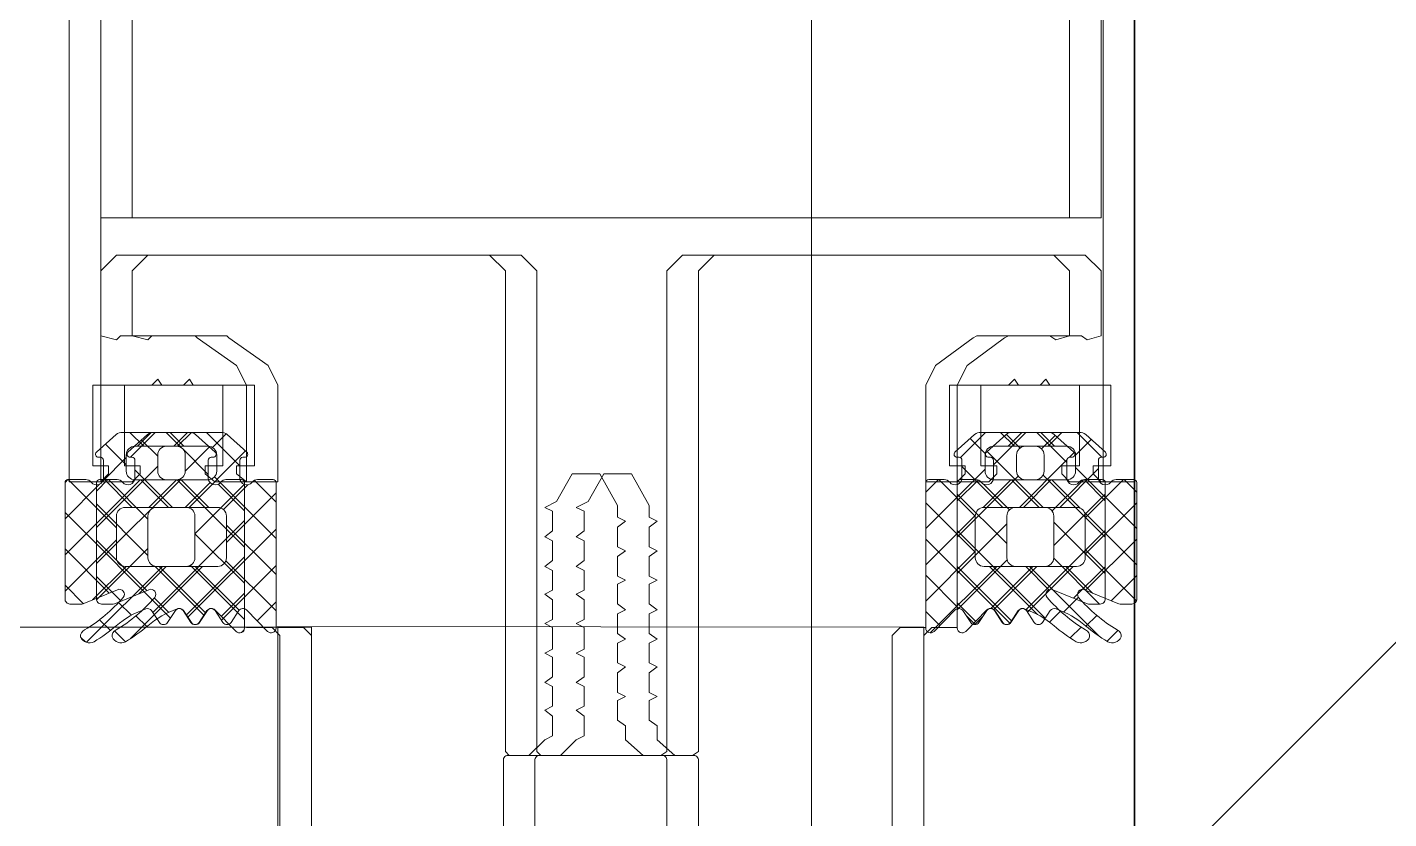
# Model space of a CAD drawing. Header units: millimetres. Extents: x -85420 to 1195317, y -69347 to 470418.
# Drawn here: x 453677.8 to 453762.1, y 58625.4 to 58674.4 of the extents above; entities that cross this region are included whole.
import ezdxf

# ---------------------------------------------------------------- set-up
doc = ezdxf.new("R2010")
doc.units = ezdxf.units.MM
doc.linetypes.add('ГОСТ 2.303 5', pattern=[24, 20, -1.5, 1, -1.5])
doc.linetypes.add('ГОСТ 2.303 6', pattern=[12, 8, -1.5, 1, -1.5])
for name, color, linetype, lineweight in [('!М_Перегородки_АЛЮ+стекло', 4, 'Continuous', 15), ('!ФС_Ригели_балки', 251, 'ГОСТ 2.303 6', 15), ('АР_Колонны', 5, 'Continuous', 35), ('АР_колонны штриховка', 193, 'Continuous', 5), ('Колонны', 7, 'Continuous', 25)]:
    doc.layers.add(name, color=color, linetype=linetype, lineweight=lineweight)

# ---------------------------------------------------------------- blocks, each defined once
blk = doc.blocks.new('*U377')
h = blk.add_hatch()
h.set_pattern_fill('ANSI37', scale=0.5, angle=180)
h.set_pattern_definition([(45, (-322291.2205625913, 48246.16395122223), (-1.122532015133644, 1.122532015133644), []), (135, (-322291.2205625913, 48246.16395122223), (-1.122532015133644, -1.122532015133644), [])])
edge = h.paths.add_edge_path()
edge.add_arc((-55.07269528711537, -78.4386406034372), 0.1828894349415503, 270, 405.0108099441648)
edge.add_line((-55.19467260332643, -78.62153003837007), (-55.07269528711537, -78.62153003837007))
edge.add_arc((-55.19467260332643, -78.80436174933962), 0.182831720197258, 90, 180)
edge.add_line((-55.37750431429598, -79.90176258113421), (-55.37750431429598, -78.80436174933962))
edge.add_arc((-54.95077643461929, -79.90176258113421), 0.4267278803356881, 180, 321.526795787394)
edge.add_arc((-54.28270126242153, -80.43266362824562), 0.4266069692464711, 90, 141.5267957873935)
edge.add_line((-53.3198822374796, -80.00605666184852), (-54.28270126242153, -80.00605666184852))
edge.add_arc((-53.3198822374796, -80.1888883728208), 0.1828317201996183, 0, 90)
edge.add_line((-53.1370505265077, -89.18657009022323), (-53.13705052650769, -80.1888883728208))
edge.add_arc((-53.44187523589652, -89.18671306197325), 0.3048247429178001, 359.9731265969879, 360.0268734030121)
edge.add_arc((-53.44187523589652, -89.18671306197325), 0.3048247429178001, 225.0039012121271, 359.9731265969879)
edge.add_line((-54.96600325190182, -88.07074546193373), (-53.65740420203719, -89.40227138041455))
edge.add_arc((-55.1815220418443, -88.28632577963711), 0.304833105484567, 45.00817742587708, 145.6532697416491)
edge.add_line((-55.92087374674146, -88.84590574558364), (-55.43320396228242, -88.11433905595197))
edge.add_arc((-56.17252804973896, -88.6739624983456), 0.3047857747466517, 214.3429114786379, 325.6570885247439)
edge.add_line((-56.91191415017239, -88.1143390559664), (-56.42418235272631, -88.84590574559849))
edge.add_arc((-57.16356845316481, -88.2862823032046), 0.3047857747425472, 34.34291147582213, 145.6570885241808)
edge.add_line((-57.90289254061673, -88.84590574559877), (-57.41522275615723, -88.11433905596641))
edge.add_arc((-58.15454684360887, -88.67396249836743), 0.3047857747384423, 214.3429114747217, 325.6570885252139)
edge.add_line((-58.89387093106065, -88.11433905596621), (-58.4062011466012, -88.84590574559849))
edge.add_arc((-59.14552640909488, -88.28624477244611), 0.3047655738155262, 34.3369610768371, 110.8355556521451)
edge.add_arc((-57.17127379002547, -93.72602084372309), 6.091684827123476, 109.991741203234, 129.8472067046604)
edge.add_arc((-68.17509995621782, -80.62333313572533), 11.01872594920455, 301.3201823273187, 310.1217782709577)
edge.add_arc((-62.72905478670547, -89.50387194013022), 0.6024183835417825, 203.6278434001369, 297.8806416241263)
edge.add_arc((-62.88504443533105, -89.68644368579542), 0.4002801790656277, 111.5421237797769, 188.4578762277729)
edge.add_arc((-68.18602084438456, -80.7995568293056), 9.952967568172939, 301.1871696064093, 319.2740031722089)
edge.add_arc((-60.87800550483797, -87.09890519880638), 0.3047673113960432, 320.3699978500912, 475.0142375502771)
edge.add_line((-63.07959497882995, -87.67620836137209), (-61.00687436899179, -86.82272422562525))
edge.add_arc((-63.20828106503726, -87.40080756561447), 0.3039830703958413, 270, 295.04519766402)
edge.add_line((-63.93990178405877, -87.70479061386135), (-63.20828106503726, -87.70479061386135))
edge.add_arc((-63.93948102720722, -87.39914645709877), 0.3056444463742769, 176.8448546711959, 269.9211253477851)
edge.add_line((-64.24466216511796, -80.1888883728206), (-64.24466216511796, -87.38232383355349))
edge.add_arc((-64.06183045414586, -80.1888883728206), 0.1828317201998126, 90, 180)
edge.add_line((-62.96446604451118, -80.0060566618485), (-64.06183045414586, -80.0060566618485))
edge.add_arc((-62.96446604451118, -80.43266362821713), 0.4266069692179943, 38.47320421193587, 90)
edge.add_arc((-62.29639087233102, -79.90176258113245), 0.4267278803337607, 218.4732042119368, 360)
edge.add_line((-61.86966299265626, -78.80436174934215), (-61.86966299265626, -79.90176258113245))
edge.add_arc((-62.05249470362835, -78.80436174934215), 0.1828317201998032, 0, 90)
edge.add_line((-62.17447201977866, -78.62153003837005), (-62.05249470362835, -78.62153003837005))
edge.add_arc((-62.17447201977866, -78.43864060343718), 0.1828894349415505, 134.9891900558352, 270)
edge.add_line((-61.0845335039194, -77.21203683191555), (-62.30376997799618, -78.30929384694898))
edge.add_arc((-60.70688571105522, -77.72474673709009), 0.6367804192335568, 89.04228559929133, 126.3743227270282)
edge.add_line((-56.55092505656639, -77.08805527408545), (-60.69624225032763, -77.08805527408543))
edge.add_arc((-56.54028159583881, -77.7247467370901), 0.6367804192335567, 53.62567727297179, 90.95771440070804)
edge.add_line((-54.94339732889785, -78.30929384694899), (-56.16263380297463, -77.21203683191557))
edge = h.paths.add_edge_path(flags=16)
edge.add_arc((-57.34564539429269, -79.47270061176091), 0.5414973949664272, 270, 360)
edge.add_line((-57.34564539429269, -80.01419800672734), (-59.92038260714619, -80.01419800672733))
edge.add_arc((-59.92038260714619, -79.4727006117609), 0.5414973949664272, 180, 270)
edge.add_line((-60.46188000211262, -79.4727006117609), (-60.46188000211262, -78.48297479185561))
edge.add_arc((-59.92038260714619, -78.48297479185561), 0.5414973949664272, 90, 180)
edge.add_line((-59.92038260714619, -77.94147739688918), (-57.34564539429269, -77.9414773968892))
edge.add_arc((-57.34564539429269, -78.48297479185563), 0.5414973949664272, 0, 90)
edge.add_line((-56.80414799932626, -78.48297479185563), (-56.80414799932626, -79.47270061176091))
edge = h.paths.add_edge_path(flags=16)
edge.add_arc((-60.52049719373466, -84.8373162925854), 0.5414973949664272, 180, 270)
edge.add_line((-61.06199458870108, -84.8373162925854), (-61.06199458870108, -82.26260166024434))
edge.add_arc((-60.52049719373466, -82.26260166024434), 0.5414973949664272, 90, 180)
edge.add_line((-60.52049719373466, -81.72110426527792), (-56.74553080776244, -81.72110426527793))
edge.add_arc((-56.74553080776244, -82.26260166024436), 0.5414973949664272, 0, 90)
edge.add_line((-56.20403341279601, -82.26260166024436), (-56.20403341279601, -84.83731629258541))
edge.add_arc((-56.74553080776244, -84.83731629258541), 0.5414973949664272, 270, 360)
edge.add_line((-56.74553080776244, -85.37881368755184), (-60.52049719373466, -85.37881368755183))
h = blk.add_hatch()
h.set_pattern_fill('ANSI37', scale=0.5, angle=180)
h.set_pattern_definition([(45, (-321725.2223709697, 48246.16393649328), (-1.122532015133644, 1.122532015133644), []), (135, (-321725.2223709697, 48246.16393649328), (-1.122532015133644, -1.122532015133644), [])])
edge = h.paths.add_edge_path()
edge.add_arc((-61.98873987646765, -87.39916118605959), 0.3056444463742736, 176.8448546711826, 269.9211253463039)
edge.add_line((-62.29392101437838, -80.1889031017814), (-62.29392101437838, -87.38233856251424))
edge.add_arc((-62.11108930340628, -80.1889031017814), 0.1828317201998126, 90, 180)
edge.add_line((-61.01372489377162, -80.00607139080931), (-62.11108930340628, -80.00607139080931))
edge.add_arc((-61.01372489377162, -80.43267835717793), 0.4266069692179943, 38.47320421193587, 90)
edge.add_arc((-60.34564972159146, -79.90177731009325), 0.4267278803337607, 218.4732042119368, 360)
edge.add_line((-59.9189218419167, -78.80437647830296), (-59.9189218419167, -79.90177731009325))
edge.add_arc((-60.10175355288879, -78.80437647830296), 0.1828317201998032, 0, 90)
edge.add_line((-60.2237308690391, -78.62154476733086), (-60.10175355288879, -78.62154476733086))
edge.add_arc((-60.2237308690391, -78.43865533239799), 0.1828894349415505, 134.9891900558352, 270)
edge.add_line((-59.13379235317984, -77.21205156087636), (-60.35302882725662, -78.30930857590978))
edge.add_arc((-58.75614456031566, -77.7247614660509), 0.6367804192335568, 89.04228559929133, 126.3743227270282)
edge.add_line((-54.60018390582683, -77.08807000304624), (-58.74550109958807, -77.08807000304624))
edge.add_arc((-54.58954044509925, -77.7247614660509), 0.6367804192335567, 53.62567727297179, 90.95771440070804)
edge.add_line((-52.99265617815828, -78.30930857590978), (-54.21189265223507, -77.21205156087636))
edge.add_arc((-53.12195413637581, -78.43865533239799), 0.1828894349415503, 270, 405.0108099441648)
edge.add_line((-53.24393145258687, -78.62154476733086), (-53.12195413637581, -78.62154476733086))
edge.add_arc((-53.24393145258687, -78.80437647830041), 0.182831720197258, 90, 180)
edge.add_line((-53.42676316355642, -79.901777310095), (-53.42676316355642, -78.80437647830041))
edge.add_arc((-53.00003528387973, -79.901777310095), 0.4267278803356881, 180, 321.526795787394)
edge.add_arc((-52.33196011168197, -80.43267835720641), 0.4266069692464711, 90, 141.5267957873935)
edge.add_line((-51.36914108674004, -80.00607139080931), (-52.33196011168197, -80.00607139080931))
edge.add_arc((-51.36914108674004, -80.18890310178159), 0.1828317201996183, 0, 90)
edge.add_line((-51.18630937576813, -89.18658481918402), (-51.18630937576813, -80.18890310178159))
edge.add_arc((-51.49113408515696, -89.18672779093404), 0.3048247429178001, 359.9731265969879, 360.0268734030121)
edge.add_arc((-51.49113408515696, -89.18672779093404), 0.3048247429178001, 225.0039012121271, 359.9731265969879)
edge.add_line((-53.01526210116225, -88.07076019089452), (-51.70666305129762, -89.40228610937534))
edge.add_arc((-53.23078089110474, -88.2863405085979), 0.304833105484567, 45.00817742587708, 145.6532697416491)
edge.add_line((-53.9701325960019, -88.84592047454443), (-53.48246281154285, -88.11435378491277))
edge.add_arc((-54.2217868989994, -88.6739772273064), 0.3047857747466517, 214.3429114786379, 325.6570885247439)
edge.add_line((-54.96117299943283, -88.11435378492719), (-54.47344120198674, -88.84592047455928))
edge.add_arc((-55.21282730242524, -88.2862970321654), 0.3047857747425472, 34.34291147582213, 145.6570885241808)
edge.add_line((-55.95215138987689, -88.84592047455914), (-55.46448160541766, -88.1143537849272))
edge.add_arc((-56.20380569286931, -88.67397722732822), 0.3047857747384424, 214.3429114746898, 325.6570885253102)
edge.add_line((-56.94312978032109, -88.11435378492702), (-56.45545999586173, -88.84592047455914))
edge.add_arc((-57.19478525835532, -88.28625950140692), 0.3047655738155262, 34.3369610768371, 110.8355556519734)
edge.add_arc((-55.2205326392859, -93.72603557268388), 6.091684827123476, 109.9917412032255, 129.8472067046302)
edge.add_arc((-66.22435880547825, -80.62334786468614), 11.01872594920455, 301.3201823273196, 310.1217782709745)
edge.add_arc((-60.7783136359659, -89.50388666909103), 0.6024183835417825, 203.6278434001369, 297.8806416241439)
edge.add_arc((-60.93430328459148, -89.68645841475623), 0.4002801790656277, 111.5421237797805, 188.4578762277729)
edge.add_arc((-66.235279693645, -80.79957155826641), 9.952967568172939, 301.1871696064092, 319.2740031722021)
edge.add_arc((-58.9272643540984, -87.09891992776718), 0.3047673113960432, 320.3699978498687, 475.0142375502771)
edge.add_line((-61.12885382809039, -87.6762230903329), (-59.05613321825222, -86.82273895458606))
edge.add_arc((-61.25753991429769, -87.40082229457528), 0.3039830703958413, 270, 295.04519766402)
edge.add_line((-61.9891606333271, -87.70480534282216), (-61.25753991429769, -87.70480534282216))
edge = h.paths.add_edge_path(flags=16)
edge.add_line((-55.39490424355313, -80.01421273568813), (-57.96964145640663, -80.01421273568813))
edge.add_arc((-57.96964145640663, -79.4727153407217), 0.5414973949664272, 180, 270)
edge.add_line((-58.51113885137306, -79.4727153407217), (-58.51113885137306, -78.48298952081642))
edge.add_arc((-57.96964145640663, -78.48298952081642), 0.5414973949664272, 90, 180)
edge.add_line((-57.96964145640663, -77.94149212584999), (-55.39490424355313, -77.94149212584999))
edge.add_arc((-55.39490424355313, -78.48298952081642), 0.5414973949664272, 0, 90)
edge.add_line((-54.8534068485867, -78.48298952081642), (-54.8534068485867, -79.4727153407217))
edge.add_arc((-55.39490424355313, -79.4727153407217), 0.5414973949664272, 270, 360)
edge = h.paths.add_edge_path(flags=16)
edge.add_arc((-54.79478965702287, -82.26261638920515), 0.5414973949664272, 0, 90)
edge.add_line((-54.25329226205645, -82.26261638920515), (-54.25329226205645, -84.8373310215462))
edge.add_arc((-54.79478965702287, -84.8373310215462), 0.5414973949664272, 270, 360)
edge.add_line((-54.79478965702287, -85.37882841651263), (-58.5697560429951, -85.37882841651263))
edge.add_arc((-58.5697560429951, -84.8373310215462), 0.5414973949664272, 180, 270)
edge.add_line((-59.11125343796152, -84.8373310215462), (-59.11125343796152, -82.26261638920515))
edge.add_arc((-58.5697560429951, -82.26261638920515), 0.5414973949664272, 90, 180)
edge.add_line((-58.5697560429951, -81.72111899423872), (-54.79478965702287, -81.72111899423872))
h = blk.add_hatch()
h.set_pattern_fill('ANSI37', scale=0.5, angle=180)
h.set_pattern_definition([(45, (-322291.2205629349, 48246.16395169547), (-1.122532015133644, 1.122532015133644), []), (135, (-322291.2205629349, 48246.16395169547), (-1.122532015133644, -1.122532015133644), [])])
edge = h.paths.add_edge_path()
edge.add_line((-8.915382164131396, -78.62153003837008), (-9.037359480342463, -78.62153003837008))
edge.add_arc((-9.037359480342463, -78.43864060343721), 0.1828894349415503, 134.9891900558415, 270)
edge.add_line((-9.166657438559998, -78.30929384694902), (-7.947420964483214, -77.2120368319156))
edge.add_arc((-7.569773171619021, -77.72474673709011), 0.6367804192335567, 89.04228559929204, 126.3743227270304)
edge.add_line((-7.559129710891436, -77.08805527408546), (-3.413812517130201, -77.08805527408546))
edge.add_arc((-3.403169056402608, -77.72474673709011), 0.6367804192335568, 53.62567727296979, 90.95771440070864)
edge.add_line((-3.025521263538417, -77.2120368319156), (-1.806284789461635, -78.309293846949))
edge.add_arc((-1.935582747679167, -78.43864060343721), 0.1828894349415506, 270, 405.0108099441622)
edge.add_line((-1.935582747679167, -78.62153003837008), (-2.05756006382948, -78.62153003837008))
edge.add_arc((-2.05756006382948, -78.80436174934218), 0.1828317201998035, 90, 180)
edge.add_line((-2.24039177480157, -78.80436174934218), (-2.24039177480157, -79.90176258113247))
edge.add_arc((-1.813663895126814, -79.90176258113247), 0.4267278803337609, 180, 321.5267957880633)
edge.add_arc((-1.145588722946643, -80.43266362821716), 0.4266069692179943, 90, 141.5267957880644)
edge.add_line((-1.145588722946643, -80.00605666184853), (-0.04822431331198462, -80.00605666184853))
edge.add_arc((-0.04822431331198451, -80.18888837282063), 0.1828317201998126, 0, 90)
edge.add_line((0.1346073976601146, -80.18888837282063), (0.134607397660112, -87.3823238335535))
edge.add_arc((-0.17057374025062, -87.39914645709881), 0.3056444463742736, 270.0788746537023, 363.1551453288096)
edge.add_line((-0.170152983391139, -87.70479061386138), (-0.901773702420581, -87.70479061386138))
edge.add_arc((-0.901773702420581, -87.4008075656145), 0.3039830703958413, 244.9548023359865, 270)
edge.add_line((-1.030459788627853, -87.67620836137213), (-3.103180398466051, -86.82272422562528))
edge.add_arc((-3.232049262619867, -87.0989051988064), 0.3047673113960433, 64.98576244972287, 219.6300021496869)
edge.add_arc((4.07596607692672, -80.79955682930563), 9.952967568172935, 220.7259968277843, 238.8128303935908)
edge.add_arc((-1.225010332126791, -89.68644368579545), 0.4002801790656276, 351.5421237722312, 428.4578762202193)
edge.add_arc((-1.380999980752375, -89.50387194013025), 0.6024183835417825, 242.1193583758561, 336.3721565998659)
edge.add_arc((4.065045188759975, -80.62333313572536), 11.01872594920455, 229.8782217290413, 238.6798176726804)
edge.add_arc((-6.938780977432375, -93.72602084372312), 6.091684827123478, 50.15279329534144, 70.00825879676668)
edge.add_arc((-4.964528358362954, -88.28624477244614), 0.3047655738155262, 69.16444434786901, 145.6630389232222)
edge.add_line((-5.216183836397369, -88.1143390559665), (-5.703853620856433, -88.8459057455982))
edge.add_arc((-5.955507923848963, -88.67396249836744), 0.3047857747384424, 214.3429114746537, 325.657088525346)
edge.add_line((-6.207162226841496, -88.8459057455982), (-6.694832011300512, -88.11433905596657))
edge.add_arc((-6.946486314293034, -88.28628230320462), 0.3047857747425472, 34.34291147578637, 145.6570885242162)
edge.add_line((-7.198140617285559, -88.11433905596658), (-7.685872414731317, -88.8459057455982))
edge.add_arc((-7.937526717718877, -88.67396249834562), 0.3047857747466512, 214.3429114752368, 325.657088521431)
edge.add_line((-8.189181020716436, -88.84590574558356), (-8.67685080517527, -88.1143390559522))
edge.add_arc((-8.928532725613536, -88.28632577963712), 0.304833105484567, 34.34673025830219, 134.9918225740958)
edge.add_line((-9.144051515555917, -88.07074546193364), (-10.45265056542095, -89.40227138041486))
edge.add_arc((-10.66817953156131, -89.18671306197326), 0.3048247429178001, 180.026873401588, 314.9960987877926)
edge.add_arc((-10.66817953156131, -89.18671306197326), 0.3048247429178001, 179.973126598412, 180.026873401588)
edge.add_line((-10.97300424095014, -89.18657009023082), (-10.97300424095014, -80.18888837282081))
edge.add_arc((-10.79017252997823, -80.18888837282081), 0.1828317201996183, 90, 180)
edge.add_line((-10.79017252997823, -80.00605666184853), (-9.827353505036307, -80.00605666184853))
edge.add_arc((-9.827353505036307, -80.43266362824563), 0.4266069692464711, 38.47320421260619, 90)
edge.add_arc((-9.159278332838538, -79.90176258113422), 0.4267278803356881, 218.4732042126061, 360)
edge.add_line((-8.732550453161855, -79.90176258113422), (-8.732550453161853, -78.80436174933963))
edge.add_arc((-8.915382164131396, -78.80436174933963), 0.182831720197258, 0, 90)
edge = h.paths.add_edge_path(flags=16)
edge.add_arc((-4.189672160311635, -79.47270061176093), 0.5414973949664275, 270, 360)
edge.add_line((-6.764409373165141, -80.01419800672736), (-4.189672160311635, -80.01419800672736))
edge.add_arc((-6.764409373165141, -79.47270061176093), 0.5414973949664272, 180, 270)
edge.add_line((-7.305906768131568, -78.48297479185564), (-7.305906768131568, -79.47270061176093))
edge.add_arc((-6.76440937316514, -78.48297479185564), 0.5414973949664277, 90, 180)
edge.add_line((-4.189672160311634, -77.94147739688921), (-6.76440937316514, -77.94147739688921))
edge.add_arc((-4.189672160311634, -78.48297479185564), 0.5414973949664272, 0, 90)
edge.add_line((-3.648174765345207, -79.47270061176093), (-3.648174765345207, -78.48297479185564))
edge = h.paths.add_edge_path(flags=16)
edge.add_line((-7.906021354661823, -82.26260166024437), (-7.906021354661823, -84.83731629258543))
edge.add_arc((-7.364523959695395, -82.26260166024437), 0.5414973949664272, 90, 180)
edge.add_line((-3.589557573723174, -81.72110426527794), (-7.364523959695395, -81.72110426527794))
edge.add_arc((-3.589557573723174, -82.26260166024437), 0.5414973949664272, 0, 90)
edge.add_line((-3.048060178756749, -84.83731629258543), (-3.048060178756747, -82.26260166024437))
edge.add_arc((-3.589557573723176, -84.83731629258543), 0.5414973949664272, 270, 360)
edge.add_line((-7.364523959695397, -85.37881368755185), (-3.589557573723176, -85.37881368755185))
edge.add_arc((-7.364523959695397, -84.83731629258543), 0.5414973949664268, 180, 270)
h = blk.add_hatch()
h.set_pattern_fill('ANSI37', scale=0.5, angle=180)
h.set_pattern_definition([(45, (-321725.2223710614, 48246.16393667734), (-1.122532015133644, 1.122532015133644), []), (135, (-321725.2223710614, 48246.16393667734), (-1.122532015133644, -1.122532015133644), [])])
edge = h.paths.add_edge_path()
edge.add_arc((-8.7174383808218, -89.18672779093406), 0.3048247429178001, 179.973126598412, 180.026873401588)
edge.add_line((-9.022263090210629, -89.18658481919161), (-9.022263090210629, -80.1889031017816))
edge.add_arc((-8.839431379238723, -80.1889031017816), 0.1828317201996183, 90, 180)
edge.add_line((-8.839431379238723, -80.00607139080932), (-7.876612354296798, -80.00607139080932))
edge.add_arc((-7.876612354296798, -80.43267835720643), 0.4266069692464711, 38.47320421260619, 90)
edge.add_arc((-7.20853718209903, -79.90177731009501), 0.4267278803356881, 218.4732042126062, 360)
edge.add_line((-6.781809302422346, -79.90177731009501), (-6.781809302422346, -78.80437647830043))
edge.add_arc((-6.96464101339189, -78.80437647830043), 0.182831720197258, 0, 90)
edge.add_line((-6.96464101339189, -78.62154476733087), (-7.086618329602956, -78.62154476733087))
edge.add_arc((-7.086618329602956, -78.438655332398), 0.1828894349415503, 134.9891900558417, 270)
edge.add_line((-7.215916287820492, -78.30930857590981), (-5.996679813743707, -77.2120515608764))
edge.add_arc((-5.619032020879514, -77.72476146605092), 0.6367804192335567, 89.04228559929204, 126.3743227270303)
edge.add_line((-5.608388560151929, -77.08807000304627), (-1.463071366390695, -77.08807000304627))
edge.add_arc((-1.452427905663102, -77.72476146605092), 0.6367804192335568, 53.6256772729698, 90.9577144007087)
edge.add_line((-1.074780112798911, -77.2120515608764), (0.1444563612778731, -78.30930857590982))
edge.add_arc((0.01515840306033972, -78.43865533239801), 0.1828894349415505, 270, 405.0108099441589)
edge.add_line((0.01515840306033972, -78.62154476733089), (-0.1068189130899726, -78.62154476733089))
edge.add_arc((-0.1068189130899726, -78.80437647830298), 0.1828317201998032, 90, 180)
edge.add_line((-0.2896506240620624, -78.80437647830298), (-0.2896506240620624, -79.90177731009328))
edge.add_arc((0.1370772556126941, -79.90177731009328), 0.4267278803337607, 180, 321.5267957880633)
edge.add_arc((0.805152427792865, -80.43267835717796), 0.4266069692179943, 90, 141.5267957880644)
edge.add_line((0.805152427792865, -80.00607139080934), (1.902516837427523, -80.00607139080934))
edge.add_arc((1.902516837427523, -80.18890310178143), 0.1828317201998126, 0, 90)
edge.add_line((2.085348548399622, -80.18890310178143), (2.085348548399622, -87.3823385625143))
edge.add_arc((1.78016741048889, -87.39916118605962), 0.3056444463742736, 270.078874653696, 363.1551453288096)
edge.add_line((1.780588167348338, -87.70480534282218), (1.04896744831893, -87.70480534282218))
edge.add_arc((1.04896744831893, -87.4008222945753), 0.3039830703958413, 244.9548023359864, 270)
edge.add_line((0.9202813621116571, -87.67622309033294), (-1.152439247726546, -86.82273895458607))
edge.add_arc((-1.281308111880357, -87.09891992776721), 0.3047673113960432, 64.98576244972479, 219.6300021501308)
edge.add_arc((6.026707227666231, -80.79957155826644), 9.952967568172939, 220.7259968277979, 238.8128303935907)
edge.add_arc((0.7257308186127203, -89.68645841475626), 0.4002801790656277, 351.5421237722312, 428.4578762202228)
edge.add_arc((0.5697411699871362, -89.50388666909106), 0.6024183835417825, 242.1193583758559, 336.372156599866)
edge.add_arc((6.015786339499487, -80.62334786468617), 11.01872594920455, 229.8782217290284, 238.6798176726804)
edge.add_arc((-4.988039826692862, -93.72603557268391), 6.091684827123476, 50.15279329536449, 70.00825879677453)
edge.add_arc((-3.013787207623443, -88.28625950140695), 0.3047655738155262, 69.16444434802654, 145.6630389232222)
edge.add_line((-3.265442685657858, -88.1143537849273), (-3.753112470116899, -88.84592047455897))
edge.add_arc((-4.004766773109452, -88.67397722732825), 0.3047857747384424, 214.3429114746537, 325.6570885253551)
edge.add_line((-4.256421076101985, -88.84592047455901), (-4.744090860561, -88.11435378492737))
edge.add_arc((-4.995745163553522, -88.28629703216542), 0.3047857747425472, 34.34291147578637, 145.6570885242162)
edge.add_line((-5.247399466546048, -88.11435378492739), (-5.73513126399201, -88.8459204745593))
edge.add_arc((-5.986785566979361, -88.67397722730642), 0.3047857747466517, 214.3429114753143, 325.6570885213625)
edge.add_line((-6.238439869976689, -88.84592047454471), (-6.726109654435837, -88.11435378491288))
edge.add_arc((-6.977791574874025, -88.28634050859792), 0.304833105484567, 34.34673025832794, 134.9918225741084)
edge.add_line((-7.193310364816458, -88.07076019089448), (-8.501909414681439, -89.40228610937565))
edge.add_arc((-8.7174383808218, -89.18672779093406), 0.3048247429178001, 180.026873401588, 314.9960987877926)
edge = h.paths.add_edge_path(flags=16)
edge.add_arc((-4.813668222425633, -78.48298952081645), 0.5414973949664272, 90, 180)
edge.add_line((-2.238931009572127, -77.94149212585002), (-4.813668222425633, -77.94149212585002))
edge.add_arc((-2.238931009572127, -78.48298952081645), 0.5414973949664272, 0, 90)
edge.add_line((-1.6974336146057, -79.47271534072173), (-1.6974336146057, -78.48298952081645))
edge.add_arc((-2.238931009572127, -79.47271534072173), 0.5414973949664272, 270, 360)
edge.add_line((-4.813668222425633, -80.01421273568816), (-2.238931009572127, -80.01421273568816))
edge.add_arc((-4.813668222425633, -79.47271534072173), 0.5414973949664272, 180, 270)
edge.add_line((-5.355165617392061, -78.48298952081645), (-5.355165617392061, -79.47271534072173))
edge = h.paths.add_edge_path(flags=16)
edge.add_line((-5.413782808955887, -85.37882841651266), (-1.638816422983666, -85.37882841651266))
edge.add_arc((-5.413782808955887, -84.83733102154623), 0.5414973949664272, 180, 270)
edge.add_line((-5.955280203922314, -82.26261638920518), (-5.955280203922314, -84.83733102154623))
edge.add_arc((-5.413782808955887, -82.26261638920518), 0.5414973949664272, 90, 180)
edge.add_line((-1.638816422983666, -81.72111899423875), (-5.413782808955887, -81.72111899423875))
edge.add_arc((-1.638816422983666, -82.26261638920518), 0.5414973949664272, 0, 90)
edge.add_line((-1.097319028017239, -84.83733102154623), (-1.097319028017239, -82.26261638920518))
edge.add_arc((-1.638816422983666, -84.83733102154623), 0.5414973949664272, 270, 360)
at = {"lineweight": 0, "ltscale": 100, "transparency": 33554687}
for points in [[(0, -0.9754015818616607), (-3.272777535821074e-14, -80.13611545284218), (-2.072658596909638, -80.13611545284218), (-2.560328381368923, -79.64844566838289), (-2.560328381368923, -79.16071387098052), (-1.463009353377889, -79.16071387098052), (-1.463009353377887, -74.16191254144357), (-5.242636221810275, -74.16191254144357), (-5.486471114039918, -73.7961602030991), (-5.852223452355278, -74.16191254144357), (-9.50993287464374, -74.16191254144357), (-9.509932874643741, -79.16071387098052), (-8.534531292796633, -79.16071387098052), (-8.534531292796634, -79.64844566838289), (-9.02220107725592, -80.13611545284218), (-10.97300424095014, -80.13611545284218), (-10.97300424095013, -74.16191254144357), (-10.36335499741839, -72.94267606735227), (-8.046861508337345, -71.23576980880168), (-7.803026616107703, -71.11385236268686), (-3.291895070986386, -71.11385236268686), (-2.926080719742488, -71.3576872549165), (-2.072658596909634, -71.11385236268686), (-2.072658596909633, -67.09039060206848), (-3.048060178756741, -66.11505103314991), (-26.01986574922924, -66.1150510331499), (-26.99526733113456, -67.09039060206847), (-26.99526733113457, -96.83942570000359), (-27.36101966944993, -97.08332260517632), (-28.45833869744096, -97.08332260517632), (-29.55559571244525, -96.10792102331466), (-29.55559571244525, -95.25449890051091), (-30.04332750989128, -94.88874656216645), (-30.04332750989128, -93.66944807513205), (-29.55559571244525, -93.42561318290241), (-30.04332750989128, -93.18177829067277), (-30.04332750989128, -91.96260382952455), (-29.55559571244525, -91.59685149118009), (-30.04332750989128, -91.35295458600736), (-30.04332750989128, -90.13371811191605), (-29.55559571244525, -89.88988321968641), (-30.04332750989128, -89.52413088134195), (-30.04332750989128, -88.30489440725064), (-29.55559571244525, -88.061059515021), (-30.04332750989128, -87.69524516373345), (-30.04332750989128, -86.47607070258523), (-29.55559571244525, -86.23223581035559), (-30.04332750989128, -85.98840091812595), (-30.04332750989128, -84.76916444403464), (-29.55559571244525, -84.40335009274709), (-30.04332750989128, -84.15951520051745), (-30.04332750989128, -82.94034073936923), (-29.55559571244525, -82.57458840102477), (-30.04332750989128, -82.33069149585204), (-30.04332750989127, -81.59912480622002), (-31.14058452489556, -79.64844566838288), (-32.84755279641834, -79.64844566838288), (-33.82289236533691, -81.35528991399038), (-34.55445905495438, -81.72110426527793), (-34.06672725756655, -81.96493915750757), (-34.06672725756655, -83.18417563159888), (-34.55445905495438, -83.54992796994334), (-34.06672725756655, -83.79376286217298), (-34.06672725756655, -85.01299933626429), (-34.55445905495438, -85.37875167460875), (-34.06672725756655, -85.62264857978148), (-34.06672725756656, -86.8418230409297), (-34.55445905495439, -87.08565793315934), (-34.06672725756656, -87.4514102715038), (-34.06672725756656, -88.6707087585382), (-34.55445905495439, -88.91454365076784), (-34.06672725756656, -89.15837854299748), (-34.06672725756656, -90.49947045026052), (-34.55445905495439, -90.74330534249016), (-34.06672725756656, -90.98720224766289), (-34.06672725756656, -92.2064387217542), (-34.55445905495439, -92.57219106009866), (-34.06672725756656, -92.8160259523283), (-34.06672725756656, -94.0352624264196), (-34.55445905495439, -94.27909731864925), (-34.06672725756656, -94.6449116699368), (-34.06672725756656, -95.86408613108502), (-34.55445905495439, -96.10792102331466), (-35.52979862387296, -97.08332260517632), (-36.74903509794971, -97.08332260517632), (-36.99286999017935, -96.83942570000359), (-36.99286999017934, -67.09039060206847), (-37.96827157202645, -66.1150510331499), (-61.06199458864287, -66.11505103314988), (-62.03739617048998, -67.09039060206845), (-62.03739617048998, -71.11385236268683), (-61.06199458864288, -71.35768725491647), (-60.81815969641323, -71.11385236268683), (-56.1851107052062, -71.11385236268684), (-56.06319325912048, -71.23576980880166), (-53.62478232383731, -72.94267606735225), (-53.01513308036377, -74.16191254144356), (-53.01513308036377, -80.13611545284216), (-54.96587423112945, -80.13611545284216), (-55.5755234746612, -79.64844566838288), (-55.5755234746612, -79.1607138709805), (-54.47820444667016, -79.1607138709805), (-54.47820444667016, -74.16191254144356), (-58.25783131504434, -74.16191254144354), (-58.50166620727398, -73.79616020309908), (-58.86741854564755, -74.16191254144354), (-62.52506595494927, -74.16191254144354), (-62.52506595494927, -79.16071387098049), (-61.5497263860307, -79.16071387098049), (-61.5497263860307, -79.64844566838286), (-62.03739617048998, -80.13611545284215), (-63.98813732125566, -80.13611545284215), (-63.98813732125564, -0.9754015818616372)], [(1.950741150739532, -0.9754163108224537), (1.950741150739475, -80.13613018180298), (-0.12191744617013, -80.13613018180298), (-0.6095872306294154, -79.6484603973437), (-0.6095872306294154, -79.16072859994132), (0.4877317973616186, -79.16072859994132), (0.4877317973616186, -74.16192727040438), (-3.291895071070769, -74.16192727040438), (-3.535729963300412, -73.79617493205991), (-3.901482301615772, -74.16192727040438), (-7.559191723904235, -74.16192727040436), (-7.559191723904235, -79.16072859994131), (-6.583790142057126, -79.16072859994131), (-6.583790142057126, -79.64846039734368), (-7.071459926516411, -80.13613018180297), (-9.022263090210629, -80.13613018180297), (-9.022263090210629, -74.16192727040436), (-8.41261384667888, -72.94269079631306), (-6.09612035759784, -71.23578453776248), (-5.852285465368197, -71.11386709164766), (-1.341153920246882, -71.11386709164766), (-0.9753395690029834, -71.3577019838773), (-0.12191744617013, -71.11386709164766), (-0.12191744617013, -67.09040533102929), (-1.097319028017239, -66.11506576211072), (-24.06912459848979, -66.1150657621107), (-25.04452618039511, -67.09040533102927), (-25.04452618039511, -96.8394404289644), (-25.41027851871047, -97.08333733413713), (-26.5075975467015, -97.08333733413713), (-27.60485456170579, -96.10793575227547), (-27.60485456170579, -95.25451362947172), (-28.09258635915182, -94.88876129112725), (-28.09258635915182, -93.66946280409286), (-27.60485456170579, -93.42562791186322), (-28.09258635915182, -93.18179301963357), (-28.09258635915182, -91.96261855848536), (-27.60485456170579, -91.5968662201409), (-28.09258635915182, -91.35296931496816), (-28.09258635915182, -90.13373284087686), (-27.60485456170579, -89.88989794864722), (-28.09258635915182, -89.52414561030275), (-28.09258635915182, -88.30490913621145), (-27.60485456170579, -88.0610742439818), (-28.09258635915182, -87.69525989269425), (-28.09258635915182, -86.47608543154604), (-27.60485456170579, -86.2322505393164), (-28.09258635915182, -85.98841564708675), (-28.09258635915182, -84.76917917299545), (-27.60485456170579, -84.4033648217079), (-28.09258635915182, -84.15952992947825), (-28.09258635915182, -82.94035546833004), (-27.60485456170579, -82.57460312998558), (-28.09258635915182, -82.33070622481284), (-28.09258635915182, -81.59913953518083), (-29.189843374156, -79.64846039734368), (-30.89681164567878, -79.64846039734368), (-31.87215121459735, -81.35530464295118), (-32.60371790421482, -81.72111899423874), (-32.11598610682699, -81.96495388646838), (-32.11598610682699, -83.18419036055968), (-32.60371790421482, -83.54994269890415), (-32.11598610682699, -83.79377759113379), (-32.11598610682699, -85.0130140652251), (-32.60371790421482, -85.37876640356956), (-32.11598610682699, -85.62266330874229), (-32.11598610682699, -86.8418377698905), (-32.60371790421482, -87.08567266212015), (-32.11598610682699, -87.45142500046461), (-32.11598610682699, -88.670723487499), (-32.60371790421482, -88.91455837972865), (-32.11598610682699, -89.15839327195829), (-32.11598610682699, -90.49948517922132), (-32.60371790421482, -90.74332007145097), (-32.11598610682699, -90.9872169766237), (-32.11598610682699, -92.206453450715), (-32.60371790421482, -92.57220578905947), (-32.11598610682699, -92.81604068128911), (-32.11598610682699, -94.03527715538041), (-32.60371790421482, -94.27911204761006), (-32.11598610682699, -94.64492639889761), (-32.11598610682699, -95.86410086004582), (-32.60371790421482, -96.10793575227547), (-33.57905747313339, -97.08333733413713), (-34.79829394721014, -97.08333733413713), (-35.04212883943978, -96.8394404289644), (-35.04212883943978, -67.09040533102927), (-36.01753042128689, -66.1150657621107), (-59.11125343790331, -66.11506576211069), (-60.08665501975042, -67.09040533102926), (-60.08665501975042, -71.11386709164763), (-59.11125343790331, -71.35770198387728), (-58.86741854567367, -71.11386709164763), (-54.23436955446664, -71.11386709164763), (-54.11245210838092, -71.23578453776246), (-51.67404117309775, -72.94269079631304), (-51.06439192962421, -74.16192727040435), (-51.06439192962421, -80.13613018180295), (-53.01513308038989, -80.13613018180295), (-53.62478232392164, -79.64846039734367), (-53.62478232392164, -79.1607285999413), (-52.5274632959306, -79.1607285999413), (-52.5274632959306, -74.16192727040435), (-56.30709016430478, -74.16192727040435), (-56.55092505653442, -73.79617493205988), (-56.91667739490799, -74.16192727040435), (-60.57432480420971, -74.16192727040435), (-60.57432480420971, -79.1607285999413), (-59.59898523529114, -79.1607285999413), (-59.59898523529114, -79.64846039734367), (-60.08665501975042, -80.13613018180295), (-62.0373961705161, -80.13613018180295), (-62.0373961705161, -0.9754163108224302)], [(-51.43014426791347, -131.1020206904067), (-50.94247448345418, -130.6143509059474), (-50.94247448345417, -89.64604832745677), (-51.43014426791346, -89.15837854299748), (-53.01513308036377, -89.15837854299748)], [(-49.47940311717389, -131.1020354193676), (-48.9917333327146, -130.6143656349083), (-48.9917333327146, -89.64606305641756), (-49.47940311717389, -89.15839327195827), (-51.06439192962421, -89.15839327195827)], [(-12.55799305340047, -131.1020206904068), (-13.04566283785976, -130.6143509059475), (-13.04566283785975, -89.64604832745678), (-12.55799305340046, -89.1583785429975), (-10.97300424095014, -89.1583785429975)], [(-10.60725190266095, -131.1020354193676), (-11.09492168712023, -130.6143656349083), (-11.09492168712023, -89.64606305641757), (-10.60725190266095, -89.15839327195829), (-9.022263090210629, -89.15839327195829)]]:
    blk.add_lwpolyline(points, dxfattribs=at)
for points in [[(-2.072658596909606, -4.023461760618374), (-62.03739617048996, -4.023461760618352), (-62.03739617048998, -63.7984955310821), (-2.072658596909632, -63.79849553108212)], [(-0.1219174461700732, -4.023476489579165), (-60.08665501975042, -4.023476489579144), (-60.08665501975042, -63.7985102600429), (-0.12191744617013, -63.79851026004292)]]:
    blk.add_lwpolyline(points, close=True, dxfattribs=at)
at = {"color": 7, "lineweight": 0, "ltscale": 100, "transparency": 33554687}
for points in [[(-53.31982415047244, -80.00605666184852), (-54.28265195607676, -80.00605666184852, 0.2287523810762611), (-54.61671930702872, -80.16728568627146, -0.7101639231358212), (-55.37750431429598, -79.9017388655047), (-55.37750431429598, -78.80441983752821, -0.4143996870914876), (-55.19461451517421, -78.62153003837007), (-55.07269706891387, -78.62153003837007, 0.6682503890445888), (-54.94339732889787, -78.30929384694896), (-56.16263380297463, -77.21203683191557, 0.1643479059441302), (-56.55092505656651, -77.08805527408545), (-60.69624225032751, -77.08805527408543, 0.1643479059441302), (-61.0845335039194, -77.21203683191555), (-62.30376997799615, -78.30929384694895, 0.6682503891596868), (-62.17447023792195, -78.62153003837005), (-62.05255279177803, -78.62153003837005, -0.4143996870833266), (-61.86966299265626, -78.8044198375282), (-61.86966299265626, -79.90173886550468, -0.7101639231391418), (-62.63044799992352, -80.16728568626417, 0.2287523810910513), (-62.96451535087547, -80.0060566618485), (-64.06177236593798, -80.0060566618485, 0.4143996871765861), (-64.24466216511796, -80.18894646100665), (-64.24466216511796, -87.38232383355347, 0.4300281847644905), (-63.93990178406242, -87.70479061386135), (-63.20839710737349, -87.70479061386135, 0.1098139781175365), (-63.07959497882988, -87.67620836137206), (-61.00687436899174, -86.82272422562522, -0.8000358277039689), (-60.64328001235848, -87.29329413181398, -0.07908294790216032), (-63.03202138066994, -89.31412393169734, 0.3488032577412263), (-63.28097127337245, -89.74531779446255, 0.4361245879823007), (-62.44734515994791, -90.03636381332757, 0.03842309887939363), (-61.0744750365266, -89.04909406833752, -0.08685322061285544), (-59.25392756552905, -88.00140930368065, -0.3467629046601076), (-58.89387093106055, -88.11433905596635), (-58.40620114660127, -88.84590574559837, 0.5278770357902526), (-57.90289254061648, -88.84590574559839), (-57.4152227561572, -88.11433905596637, -0.5278770357776507), (-56.91191415017241, -88.11433905596637), (-56.42418235272638, -88.84590574559839, 0.5278770357650493), (-55.9208737467416, -88.84590574558383), (-55.43320396228231, -88.11433905595182, -0.4697389635461835), (-54.96600325190233, -88.07074546193321), (-53.6574042020366, -89.40227138041514, 0.667984424932516), (-53.1370505265077, -89.186856033717), (-53.13705052650769, -80.18894646100667, 0.4142135642613711)], [(-51.36908299973288, -80.00607139080931), (-52.3319108053372, -80.00607139080931, 0.2287523810762611), (-52.66597815628916, -80.16730041523225, -0.7101639231358212), (-53.42676316355642, -79.90175359446549), (-53.42676316355642, -78.80443456648901, -0.4143996870914876), (-53.24387336443465, -78.62154476733086), (-53.12195591817431, -78.62154476733086, 0.6682503890445888), (-52.99265617815831, -78.30930857590975), (-54.21189265223506, -77.21205156087636, 0.1643479059441302), (-54.60018390582695, -77.08807000304624), (-58.74550109958795, -77.08807000304624, 0.1643479059441302), (-59.13379235317984, -77.21205156087636), (-60.35302882725659, -78.30930857590975, 0.6682503891596868), (-60.22372908718239, -78.62154476733086), (-60.10181164103847, -78.62154476733086, -0.4143996870833266), (-59.9189218419167, -78.80443456648901), (-59.9189218419167, -79.90175359446549, -0.7101639231391418), (-60.67970684918396, -80.16730041522497, 0.2287523810910513), (-61.01377420013591, -80.00607139080931), (-62.11103121519841, -80.00607139080931, 0.4143996871765861), (-62.29392101437838, -80.18896118996746), (-62.29392101437838, -87.38233856251428, 0.4300281847644905), (-61.98916063332285, -87.70480534282216), (-61.25765595663393, -87.70480534282216, 0.1098139781175365), (-61.12885382809031, -87.67622309033287), (-59.05613321825217, -86.82273895458603, -0.8000358277039689), (-58.69253886161891, -87.29330886077479, -0.07908294790216032), (-61.08128022993037, -89.31413866065814, 0.3488032577412263), (-61.33023012263288, -89.74533252342336, 0.4361245879823007), (-60.49660400920834, -90.03637854228838, 0.03842309887939363), (-59.12373388578703, -89.04910879729833, -0.08685322061285544), (-57.30318641478948, -88.00142403264145, -0.3467629046601076), (-56.94312978032099, -88.11435378492716), (-56.4554599958617, -88.84592047455918, 0.5278770357902526), (-55.95215138987692, -88.84592047455918), (-55.46448160541763, -88.11435378492716, -0.5278770357776507), (-54.96117299943285, -88.11435378492716), (-54.47344120198682, -88.84592047455918, 0.5278770357650493), (-53.97013259600203, -88.84592047454463), (-53.48246281154275, -88.11435378491261, -0.4697389635461835), (-53.01526210116276, -88.070760190894), (-51.70666305129703, -89.40228610937594, 0.667984424932516), (-51.18630937576813, -89.1868707626778), (-51.18630937576813, -80.18896118996746, 0.4142135642613711)], [(-10.79023061698539, -80.00605666184853), (-9.827402811381068, -80.00605666184853, -0.2287523810762611), (-9.493335460429114, -80.16728568627147, 0.7101639231358212), (-8.732550453161855, -79.90173886550471), (-8.732550453161853, -78.80441983752823, 0.4143996870914876), (-8.91544025228362, -78.62153003837008), (-9.03735769854396, -78.62153003837008, -0.6682503890445888), (-9.166657438559955, -78.30929384694898), (-7.947420964483204, -77.21203683191558, -0.1643479059441302), (-7.559129710891316, -77.08805527408546), (-3.413812517130313, -77.08805527408546, -0.1643479059441302), (-3.025521263538426, -77.21203683191558), (-1.806284789461674, -78.30929384694898, -0.6682503891596868), (-1.935584529535877, -78.62153003837008), (-2.057501975679802, -78.62153003837008, 0.4143996870833266), (-2.24039177480157, -78.80441983752823), (-2.24039177480157, -79.90173886550471, 0.7101639231391418), (-1.479606767534311, -80.1672856862642, -0.2287523810910513), (-1.145539416582356, -80.00605666184853), (-0.04828240151986023, -80.00605666184853, -0.4143996871765861), (0.1346073976601146, -80.18894646100668), (0.134607397660112, -87.3823238335535, -0.4300281847644905), (-0.1701529833954183, -87.70479061386138), (-0.9016576600843464, -87.70479061386138, -0.1098139781175365), (-1.030459788627958, -87.67620836137209), (-3.103180398466101, -86.82272422562525, 0.8000358277039689), (-3.466774755099358, -87.29329413181401, 0.07908294790216032), (-1.078033386787902, -89.31412393169737, -0.3488032577412263), (-0.8290834940853892, -89.74531779446258, -0.4361245879823007), (-1.662709607509933, -90.0363638133276, -0.03842309887939363), (-3.03557973093124, -89.04909406833755, 0.08685322061285544), (-4.856127201928794, -88.00140930368067, 0.3467629046601076), (-5.216183836397286, -88.11433905596638), (-5.703853620856571, -88.8459057455984, -0.5278770357902526), (-6.207162226841356, -88.8459057455984), (-6.694832011300641, -88.11433905596638, 0.5278770357776507), (-7.198140617285426, -88.11433905596638), (-7.685872414731457, -88.8459057455984, -0.5278770357650493), (-8.18918102071624, -88.84590574558385), (-8.676850805175526, -88.11433905595183, 0.4697389635461835), (-9.14405151555551, -88.07074546193323), (-10.45265056542125, -89.40227138041516, -0.667984424932516), (-10.97300424095014, -89.18685603371702), (-10.97300424095014, -80.18894646100668, -0.4142135642613711)], [(-8.83948946624588, -80.00607139080932), (-7.87666166064156, -80.00607139080932, -0.2287523810762611), (-7.542594309689605, -80.16730041523226, 0.7101639231358212), (-6.781809302422346, -79.9017535944655), (-6.781809302422346, -78.80443456648902, 0.4143996870914876), (-6.964699101544113, -78.62154476733087), (-7.086616547804454, -78.62154476733087, -0.6682503890445888), (-7.215916287820448, -78.30930857590977), (-5.996679813743697, -77.21205156087639, -0.1643479059441302), (-5.608388560151809, -77.08807000304627), (-1.463071366390807, -77.08807000304627, -0.1643479059441302), (-1.074780112798919, -77.21205156087639), (0.1444563612778325, -78.30930857590978, -0.6682503891596868), (0.01515662120363004, -78.62154476733089), (-0.1067608249402952, -78.62154476733089, 0.4143996870833266), (-0.2896506240620624, -78.80443456648904), (-0.2896506240620624, -79.90175359446552, 0.7101639231391418), (0.4711343832051966, -80.167300415225, -0.2287523810910513), (0.8052017341571513, -80.00607139080934), (1.902458749219647, -80.00607139080934, -0.4143996871765861), (2.085348548399622, -80.18896118996749), (2.085348548399622, -87.3823385625143, -0.4300281847644905), (1.780588167344092, -87.70480534282218), (1.049083490655164, -87.70480534282218, -0.1098139781175365), (0.9202813621115524, -87.6762230903329), (-1.152439247726591, -86.82273895458606, 0.8000358277039689), (-1.516033604359848, -87.29330886077481, 0.07908294790216032), (0.8727077639516096, -89.31413866065817, -0.3488032577412263), (1.121657656654122, -89.74533252342339, -0.4361245879823007), (0.2880315432295788, -90.0363785422884, -0.03842309887939363), (-1.084838580191729, -89.04910879729836, 0.08685322061285544), (-2.905386051189282, -88.00142403264148, 0.3467629046601076), (-3.265442685657774, -88.11435378492719), (-3.75311247011706, -88.84592047455921, -0.5278770357902526), (-4.256421076101844, -88.84592047455921), (-4.74409086056113, -88.11435378492719, 0.5278770357776507), (-5.247399466545914, -88.11435378492719), (-5.735131263991946, -88.84592047455921, -0.5278770357650493), (-6.23843986997673, -88.84592047454464), (-6.726109654436016, -88.11435378491262, 0.4697389635461835), (-7.193310364816, -88.07076019089402), (-8.501909414681734, -89.40228610937595, -0.667984424932516), (-9.022263090210629, -89.18687076267781), (-9.022263090210629, -80.18896118996747, -0.4142135642613711)]]:
    blk.add_lwpolyline(points, format="xyb", close=True, dxfattribs=at)
at = {"color": 7}
for points in [[(-59.92038260714619, -77.94147739688918), (-57.34564539429269, -77.9414773968892, -0.414213562373095), (-56.80414799932626, -78.48297479185563), (-56.80414799932626, -79.47270061176091, -0.414213562373095), (-57.34564539429269, -80.01419800672734), (-59.92038260714619, -80.01419800672733, -0.414213562373095), (-60.46188000211262, -79.4727006117609), (-60.46188000211262, -78.48297479185561, -0.414213562373095)], [(-57.96964145640663, -77.94149212584999), (-55.39490424355313, -77.94149212584999, -0.414213562373095), (-54.8534068485867, -78.48298952081642), (-54.8534068485867, -79.4727153407217, -0.414213562373095), (-55.39490424355313, -80.01421273568813), (-57.96964145640663, -80.01421273568813, -0.414213562373095), (-58.51113885137306, -79.4727153407217), (-58.51113885137306, -78.48298952081642, -0.414213562373095)], [(-4.189672160311634, -77.94147739688921), (-6.76440937316514, -77.94147739688921, 0.414213562373095), (-7.305906768131568, -78.48297479185564), (-7.305906768131568, -79.47270061176093, 0.414213562373095), (-6.764409373165141, -80.01419800672736), (-4.189672160311635, -80.01419800672736, 0.414213562373095), (-3.648174765345207, -79.47270061176093), (-3.648174765345207, -78.48297479185564, 0.414213562373095)], [(-2.238931009572127, -77.94149212585002), (-4.813668222425633, -77.94149212585002, 0.414213562373095), (-5.355165617392061, -78.48298952081645), (-5.355165617392061, -79.47271534072173, 0.414213562373095), (-4.813668222425633, -80.01421273568816), (-2.238931009572127, -80.01421273568816, 0.414213562373095), (-1.6974336146057, -79.47271534072173), (-1.6974336146057, -78.48298952081645, 0.414213562373095)], [(-60.52049719373466, -81.72110426527792), (-56.74553080776244, -81.72110426527793, -0.414213562373095), (-56.20403341279601, -82.26260166024436), (-56.20403341279601, -84.83731629258541, -0.414213562373095), (-56.74553080776244, -85.37881368755184), (-60.52049719373466, -85.37881368755183, -0.414213562373095), (-61.06199458870108, -84.8373162925854), (-61.06199458870108, -82.26260166024434, -0.414213562373095)], [(-58.5697560429951, -81.72111899423872), (-54.79478965702287, -81.72111899423872, -0.414213562373095), (-54.25329226205645, -82.26261638920515), (-54.25329226205645, -84.8373310215462, -0.414213562373095), (-54.79478965702287, -85.37882841651263), (-58.5697560429951, -85.37882841651263, -0.414213562373095), (-59.11125343796152, -84.8373310215462), (-59.11125343796152, -82.26261638920515, -0.414213562373095)], [(-3.589557573723174, -81.72110426527794), (-7.364523959695395, -81.72110426527794, 0.414213562373095), (-7.906021354661823, -82.26260166024437), (-7.906021354661823, -84.83731629258543, 0.414213562373095), (-7.364523959695397, -85.37881368755185), (-3.589557573723176, -85.37881368755185, 0.414213562373095), (-3.048060178756749, -84.83731629258543), (-3.048060178756747, -82.26260166024437, 0.414213562373095)], [(-1.638816422983666, -81.72111899423875), (-5.413782808955887, -81.72111899423875, 0.414213562373095), (-5.955280203922314, -82.26261638920518), (-5.955280203922314, -84.83733102154623, 0.414213562373095), (-5.413782808955887, -85.37882841651266), (-1.638816422983666, -85.37882841651266, 0.414213562373095), (-1.097319028017239, -84.83733102154623), (-1.097319028017239, -82.26261638920518, 0.414213562373095)]]:
    blk.add_lwpolyline(points, format="xyb", close=True, dxfattribs=at)
at = {"color": 7, "lineweight": 0, "ltscale": 100, "transparency": 33554687}
for points in [[(-10.97300424095014, -80.18894646100668), (-10.97300424095014, -80.18894646100668)], [(-9.022263090210629, -80.18896118996747), (-9.022263090210629, -80.18896118996747)], [(0.1346073976601146, -80.18894646100668), (0.1346073976601146, -80.18894646100668)], [(2.085348548399622, -80.18896118996749), (2.085348548399622, -80.18896118996749)]]:
    blk.add_lwpolyline(points, dxfattribs=at)
blk.add_lwpolyline([(-51.0643919295399, -131.1020206905104), (-51.06439192953989, -89.10202069051043), (-11.09492168712023, -89.12982916509793), (-11.09492168712023, -131.1298291650979)], close=True)
at = {"lineweight": 0, "ltscale": 100, "transparency": 33554687}
for points in [[(-37.1148297329783, -130.5533921734823), (-37.11478743620686, -97.40858264957929, -0.5239329190821609), (-36.7490350978915, -97.08332260517632), (-35.65171606990047, -97.08332260517632), (-28.45833869744096, -97.08332260517632), (-27.36101966944993, -97.08332260517632, -0.5239329190821609), (-26.99526733113457, -97.40858264957929), (-26.99522503436316, -130.5533921734823, -0.4143255057077639)], [(-35.16408858223872, -130.553406902443), (-35.16404628546729, -97.4085973785401, -0.5239329190821609), (-34.79829394715193, -97.08333733413713), (-33.7009749191609, -97.08333733413713), (-26.5075975467015, -97.08333733413713), (-25.41027851871047, -97.08333733413713, -0.5239329190821609), (-25.04452618039511, -97.4085973785401), (-25.04448388362368, -130.553406902443, -0.4143255057077639)]]:
    blk.add_lwpolyline(points, format="xyb", dxfattribs=at)
at = {"color": 7, "lineweight": 0, "ltscale": 100, "transparency": 33554687}
for centre, start, end in [((-0.1701529833954182, -87.40003022721064), 269.9892695159521, 0.01097287197528671), ((1.780588167344092, -87.40004495617144), 269.9892695159519, 0.01097287197528766)]:
    blk.add_arc(centre, 0.304760386648688, start, end, dxfattribs=at)
blk = doc.blocks.new('Колонна 400х400')
at = {"layer": 'АР_колонны штриховка'}
h = blk.add_hatch(dxfattribs=at)
h.set_pattern_fill('ANSI35', color=256, scale=20)
h.set_pattern_definition([(45, (-139655.8754315234, -114865.3000987881), (-89.80256121069154, 89.80256121069154), []), (45, (-139566.0728315234, -114865.3000987881), (-89.80256121069154, 89.80256121069154), [158.75, -31.75, 0, -31.75])])
h.paths.add_polyline_path([(-6.676418706774712e-08, 3.284076228737831e-07), (399.9999999332358, 3.284076228737831e-07), (399.9999999332358, 400.0000003284076), (-6.676418706774712e-08, 400.0000003284076)])
at = {"layer": 'АР_Колонны'}
blk.add_lwpolyline([(0, 0), (400, 0), (400, 400), (0, 400)], close=True, dxfattribs=at)
blk = doc.blocks.new('*U49')
at = {"linetype": 'ГОСТ 2.303 5', "ltscale": 50}
blk.add_lwpolyline([(5560, 400), (0, 400), (0, 0), (5560, 1.818989403545856e-12)], close=True, dxfattribs=at)
blk = doc.blocks.new('Из_буфера30619')
blk.add_blockref('*U49', (6000.000000006054, -11999.99999999395))

msp = doc.modelspace()

# ---------------------------------------------------------------- linework, layer by layer
at = {"layer": '!М_Перегородки_АЛЮ+стекло', "elevation": 4.999999999999952e-09}
msp.add_lwpolyline([(449897.4374596903, 58595.31318943005), (449897.4374596903, 58637.31318943005), (453695.4301171956, 58637.28463228144), (453695.4301171956, 58595.28463228144)], close=True, dxfattribs=at)

# ---------------------------------------------------------------- block references
at = {"layer": '!М_Перегородки_АЛЮ+стекло'}
msp.add_blockref('*U377', (453744.4218505282, 58726.41471324267, 4.999999999999952e-09), dxfattribs=at)
at = {"layer": '!ФС_Ригели_балки'}
msp.add_blockref('Из_буфера30619', (442166.3723536048, 70576.41524488508, 4.999999999999952e-09), dxfattribs=at)
at = {"layer": 'Колонны'}
msp.add_blockref('Колонна 400х400', (453746.372591679, 58576.4152099858, 4.999999999999952e-09), dxfattribs=at)

doc.saveas('drawing.dxf')
